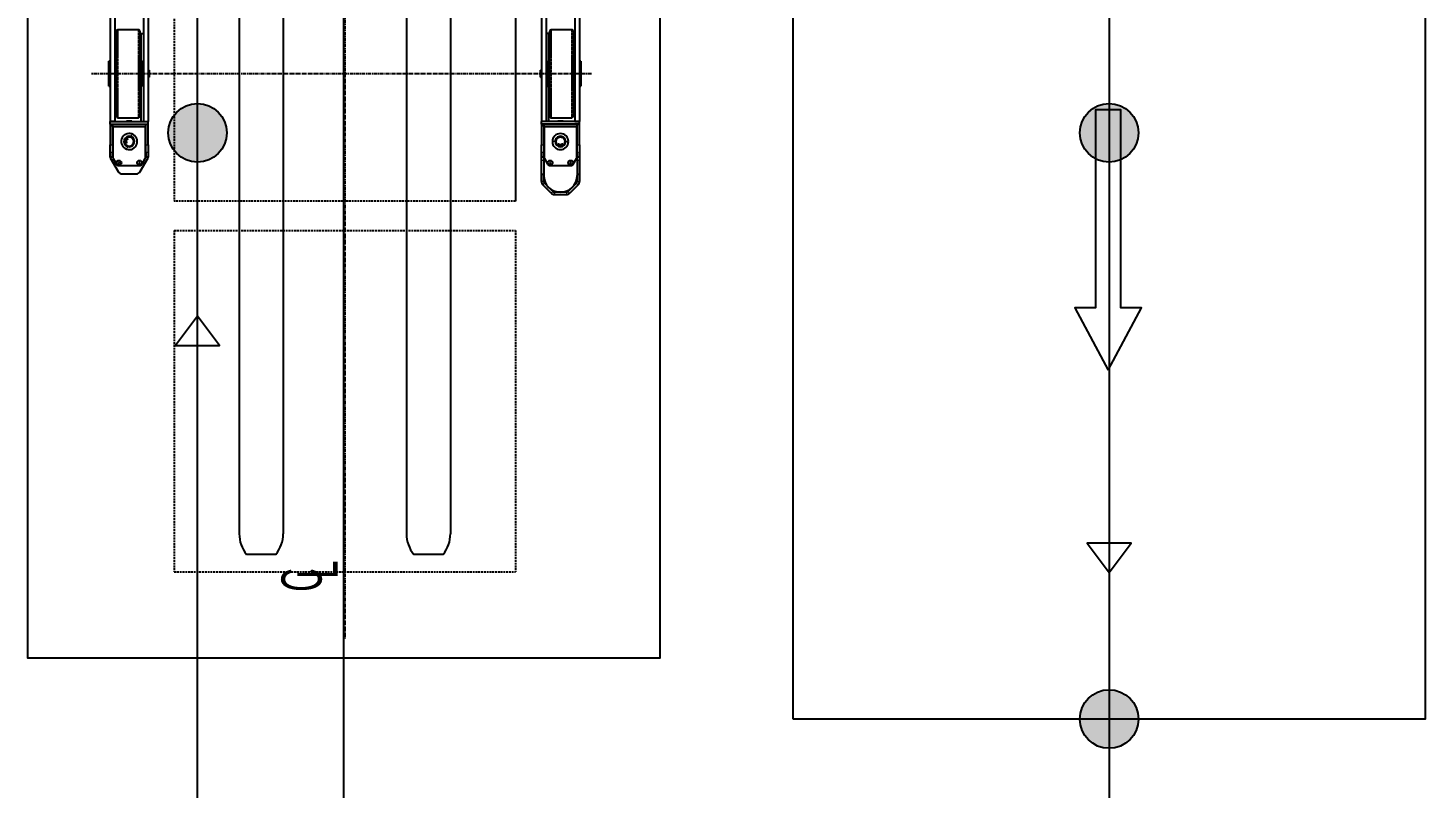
# Model space of a CAD drawing. Header units: millimetres. Extents: x -18594 to 273470, y -238787 to 48452.
# Drawn here: x 134896 to 139666, y -78631 to -76037 of the extents above; entities that cross this region are included whole.
import ezdxf

# ---------------------------------------------------------------- set-up
doc = ezdxf.new("R2010")
doc.units = ezdxf.units.MM
for name, pattern in [('Xref AGV layout$0$CENTERX2', [20.32, 12.7, -2.54, 2.54, -2.54]), ('Xref AGV layout$0$HIDDEN', [9.525, 6.35, -3.175]), ('Xref AGV layout$0$PHANTOM', [2.5, 1.25, -0.25, 0.25, -0.25, 0.25, -0.25])]:
    doc.linetypes.add(name, pattern=pattern)
for name, color, linetype, lineweight in [('AM_BOR', 4, 'Continuous', 25), ('Xref AGV layout$0$AM_BOR', 4, 'Continuous', 25), ('Xref AGV layout$0$Cont 3.5', 40, 'Continuous', 25)]:
    doc.layers.add(name, color=color, linetype=linetype, lineweight=lineweight)
doc.layers.add('Xref AGV layout$0$ANNOTATION', color=5, linetype='Continuous')
doc.layers.add('Xref AGV layout$0$Ndc8_F_Fast', color=5, linetype='Continuous', true_color=0x0000ff)
doc.layers.add('Xref AGV layout$0$Ndc8_Point', color=7, linetype='Continuous', true_color=0x000080)
doc.styles.add('Xref AGV layout$0$SLDTEXTSTYLE0', font='TXT', dxfattribs={"width": 0.605})

# ---------------------------------------------------------------- blocks, each defined once
blk = doc.blocks.new('Xref AGV layout$0$SW_SYMBOL_MOD_CL')
at = {"layer": 'Xref AGV layout$0$ANNOTATION', "color": 0, "char_height": 42666, "attachment_point": 5, "style": 'Xref AGV layout$0$SLDTEXTSTYLE0'}
for s, insert in [('C', (22000, 33000)), ('L', (33000, 16500))]:
    blk.add_mtext(s, dxfattribs=dict(at, insert=insert))
blk = doc.blocks.new('Xref AGV layout$0$A$C343F789C')
at = {"color": 5, "linetype": 'Xref AGV layout$0$CENTERX2'}
for p, q in [((1927.2, 303.8), (1927.2, 2012.4)), ((3879.2, 1145.9), (0, 1145.9))]:
    blk.add_line(p, q, dxfattribs=at)
at = {"color": 7, "linetype": 'Continuous', "lineweight": 25}
for p, q in [((1640.5, 1946.9), (1593.3, 1919.6)), ((1613.6, 1916.9), (1613.6, 1846.9)), ((1637.7, 1936.5), (1618.6, 1925.5)), ((1623.6, 1919.2), (1621.6, 1918)), ((1621.6, 1918), (1621.6, 1915.7)), ((1621.6, 1915.7), (1623.6, 1914.6)), ((1625.6, 1918), (1623.6, 1919.2)), ((1623.6, 1914.6), (1625.6, 1915.7)), ((1625.6, 1915.7), (1625.6, 1918)), ((1642.7, 1946.9), (1640.5, 1946.9)), ((1642.7, 1938.9), (1642.7, 1946.9)), ((1642.7, 1946.9), (1658.3, 1946.9)), ((1642.7, 1937.9), (1642.7, 1946.9)), ((1642.7, 1938.9), (1658.3, 1938.9)), ((1743.7, 1937.9), (1642.7, 1937.9)), ((1658.3, 1946.9), (1684.2, 1946.9)), ((1684.2, 1938.9), (1658.3, 1938.9)), ((1754.7, 1946.9), (1684.2, 1946.9)), ((1754.7, 1938.9), (1684.2, 1938.9)), ((1745.7, 1827.9), (1745.7, 1935.9)), ((1746.7, 1938.9), (1754.7, 1938.9)), ((1746.7, 1938.9), (1746.7, 1824.9)), ((1754.7, 1946.9), (1754.7, 1816.9)), ((1754.7, 1946.9), (1764.7, 1946.9)), ((1754.7, 1946.9), (1754.7, 1938.9)), ((1754.7, 1938.9), (1754.7, 1824.9)), ((1764.7, 1946.9), (1764.7, 1816.9)), ((1764.7, 1930.9), (1764.7, 1946.9)), ((2683.6, 1946.9), (1764.7, 1946.9)), ((2683.6, 1930.9), (1764.7, 1930.9)), ((1777.2, 1920.4), (1777.2, 1850.4)), ((1782.2, 1925.4), (2072.2, 1925.4)), ((1882.2, 1929.4), (1882.2, 1925.4)), ((1883.2, 1930.4), (1971.2, 1930.4)), ((1884.7, 1951.9), (1884.7, 1946.9)), ((1884.7, 1951.9), (1897.1, 1951.9)), ((1895.4, 1952.3), (1895.4, 1951.9)), ((1911.6, 1952.3), (1895.4, 1952.3)), ((1897.1, 1951.9), (1969.7, 1951.9)), ((1899.5, 1930.9), (1899.5, 1930.4)), ((1900, 1930.9), (1900, 1930.4)), ((1911.6, 1951.9), (1911.6, 1952.3)), ((1942.8, 1952.3), (1942.8, 1951.9)), ((1959, 1952.3), (1942.8, 1952.3)), ((1946.9, 1930.9), (1946.9, 1930.4)), ((1954.9, 1930.4), (1954.9, 1930.9)), ((1959, 1951.9), (1959, 1952.3)), ((1969.7, 1946.9), (1969.7, 1951.9)), ((1972.2, 1925.4), (1972.2, 1929.4)), ((2077.2, 1850.4), (2077.2, 1920.4)), ((1585.3, 1905.8), (1585.3, 1858)), ((1746.7, 1894.4), (1745.7, 1894.4)), ((1745.7, 1869.4), (1746.7, 1869.4)), ((1765.7, 1890.9), (1764.7, 1890.9)), ((1764.7, 1872.8), (1765.7, 1872.8)), ((1765.7, 1872.8), (1765.7, 1890.9)), ((1593.3, 1844.1), (1640.5, 1816.9)), ((1618.6, 1838.2), (1637.7, 1827.2)), ((1623.6, 1849.2), (1621.6, 1848)), ((1621.6, 1848), (1621.6, 1845.7)), ((1621.6, 1845.7), (1623.6, 1844.6)), ((1625.6, 1848), (1623.6, 1849.2)), ((1623.6, 1844.6), (1625.6, 1845.7)), ((1625.6, 1845.7), (1625.6, 1848)), ((1640.5, 1816.9), (1642.7, 1816.9)), ((1642.7, 1816.9), (1642.7, 1825.9)), ((1642.7, 1825.9), (1743.7, 1825.9)), ((1642.7, 1816.9), (1642.7, 1824.9)), ((1658.3, 1824.9), (1642.7, 1824.9)), ((1658.3, 1816.9), (1642.7, 1816.9)), ((1658.3, 1824.9), (1684.2, 1824.9)), ((1684.2, 1816.9), (1658.3, 1816.9)), ((1684.2, 1824.9), (1754.7, 1824.9)), ((1684.2, 1816.9), (1754.7, 1816.9)), ((1746.7, 1824.9), (1754.7, 1824.9)), ((1754.7, 1824.9), (1754.7, 1816.9)), ((1754.7, 1816.9), (1764.7, 1816.9)), ((1882.2, 1842.3), (1764.7, 1842.3)), ((1764.7, 1832.9), (1764.7, 1816.9)), ((2683.6, 1832.9), (1764.7, 1832.9)), ((2683.6, 1816.9), (1764.7, 1816.9)), ((2072.2, 1845.4), (1782.2, 1845.4)), ((1882.2, 1845.4), (1882.2, 1841.4)), ((1971.2, 1840.4), (1883.2, 1840.4)), ((1900, 1838.4), (1900, 1837.9)), ((1900, 1838.4), (1950, 1838.4)), ((1900, 1837.9), (1900, 1837.4)), ((1900, 1837.9), (1950, 1837.9)), ((1900, 1837.9), (1950, 1837.9)), ((1900, 1837.4), (1900, 1836.9)), ((1900, 1837.4), (1950, 1837.4)), ((1900, 1836.9), (1900, 1834.9)), ((1900, 1836.9), (1950, 1836.9)), ((1900, 1834.9), (1900, 1832.9)), ((1900, 1834.9), (1950, 1834.9)), ((1912.2, 1840.4), (1912.2, 1838.4)), ((1912.2, 1816.9), (1915.2, 1813.9)), ((1918.7, 1813.9), (1915.2, 1813.9)), ((1917.2, 1845.4), (1917.2, 1845.3)), ((1939.2, 1813.9), (1918.7, 1813.9)), ((1937.2, 1845.4), (1937.2, 1845.3)), ((1939.2, 1813.9), (1942.2, 1816.9)), ((1942.2, 1838.4), (1942.2, 1840.4)), ((1950, 1837.9), (1950, 1838.4)), ((1950, 1837.4), (1950, 1837.9)), ((1950, 1836.9), (1950, 1837.4)), ((1950, 1834.9), (1950, 1836.9)), ((1950, 1832.9), (1950, 1834.9)), ((1972.2, 1841.4), (1972.2, 1845.4)), ((2064.7, 1842.3), (1972.2, 1842.3)), ((2064.7, 1842.3), (2064.7, 1832.9)), ((287.2, 1381.4), (287.2, 1481.4)), ((2697.2, 1506.4), (357.2, 1506.4)), ((2697.2, 1356.4), (357.2, 1356.4)), ((287.2, 810.4), (287.2, 910.4)), ((2697.2, 935.4), (357.2, 935.4)), ((2697.2, 785.4), (357.2, 785.4)), ((1915.2, 477.9), (1912.2, 474.9)), ((1915.2, 477.9), (1939.2, 477.9)), ((1942.2, 474.9), (1939.2, 477.9)), ((1514.7, 430.2), (1514.7, 389.6)), ((1519.4, 441.5), (1548.1, 470.2)), ((1522.7, 389.6), (1522.7, 430.2)), ((1525, 435.8), (1553.7, 464.5)), ((1559.4, 474.9), (1584.7, 474.9)), ((1559.4, 466.9), (1579.7, 466.9)), ((1634.7, 466.9), (1579.7, 466.9)), ((1584.7, 474.9), (1584.7, 466.9)), ((1584.7, 474.9), (1632.7, 474.9)), ((1613.6, 444.9), (1613.6, 374.9)), ((1637.7, 464.5), (1618.6, 453.5)), ((1623.6, 447.2), (1621.6, 446)), ((1621.6, 446), (1621.6, 443.7)), ((1621.6, 443.7), (1623.6, 442.6)), ((1625.6, 446), (1623.6, 447.2)), ((1623.6, 442.6), (1625.6, 443.7)), ((1625.6, 443.7), (1625.6, 446)), ((1632.7, 474.9), (1642.7, 474.9)), ((1642.7, 466.9), (1634.7, 466.9)), ((1642.7, 466.9), (1642.7, 474.9)), ((1642.7, 474.9), (1658.3, 474.9)), ((1642.7, 466.9), (1658.3, 466.9)), ((1743.7, 465.9), (1642.7, 465.9)), ((1650.7, 465.9), (1650.7, 466.9)), ((1658.3, 474.9), (1684.2, 474.9)), ((1684.2, 466.9), (1658.3, 466.9)), ((1754.7, 474.9), (1684.2, 474.9)), ((1754.7, 466.9), (1684.2, 466.9)), ((1745.7, 355.9), (1745.7, 463.9)), ((1746.7, 466.9), (1746.7, 352.9)), ((1746.7, 466.9), (1754.7, 466.9)), ((1754.7, 344.9), (1754.7, 474.9)), ((1754.7, 474.9), (1764.7, 474.9)), ((1754.7, 474.9), (1754.7, 466.9)), ((1754.7, 466.9), (1754.7, 352.9)), ((1764.7, 458.9), (1764.7, 474.9)), ((2683.6, 474.9), (1764.7, 474.9)), ((1764.7, 344.9), (1764.7, 474.9)), ((2683.6, 458.9), (1764.7, 458.9)), ((1764.7, 449.5), (1882.2, 449.5)), ((1777.2, 441.4), (1777.2, 371.4)), ((1782.2, 446.4), (2072.2, 446.4)), ((1882.2, 450.4), (1882.2, 446.4)), ((1883.2, 451.4), (1971.2, 451.4)), ((1902.2, 456.9), (1902.2, 454.9)), ((1952.2, 456.9), (1902.2, 456.9)), ((1902.2, 454.9), (1902.2, 452.9)), ((1952.2, 454.9), (1902.2, 454.9)), ((1902.2, 452.9), (1902.2, 452.4)), ((1952.2, 452.9), (1902.2, 452.9)), ((1902.2, 452.4), (1902.2, 451.9)), ((1952.2, 452.4), (1902.2, 452.4)), ((1902.2, 451.9), (1902.2, 451.4)), ((1952.2, 451.9), (1902.2, 451.9)), ((1912.2, 458.9), (1912.2, 456.9)), ((1942.2, 456.9), (1942.2, 458.9)), ((1952.2, 454.9), (1952.2, 456.9)), ((1952.2, 452.9), (1952.2, 454.9)), ((1952.2, 452.4), (1952.2, 452.9)), ((1952.2, 451.9), (1952.2, 452.4)), ((1952.2, 451.4), (1952.2, 451.9)), ((1972.2, 446.4), (1972.2, 450.4)), ((1972.2, 449.5), (2064.7, 449.5)), ((2064.7, 449.5), (2064.7, 458.9)), ((2077.2, 371.4), (2077.2, 441.4)), ((1553.7, 355.2), (1525, 383.9)), ((1746.7, 422.4), (1745.7, 422.4)), ((1745.7, 397.4), (1746.7, 397.4)), ((1765.7, 418.9), (1764.7, 418.9)), ((1764.7, 400.8), (1765.7, 400.8)), ((1765.7, 400.8), (1765.7, 418.9)), ((1548.1, 349.6), (1519.4, 378.3)), ((1579.7, 352.9), (1559.4, 352.9)), ((1584.7, 344.9), (1559.4, 344.9)), ((1634.7, 352.9), (1579.7, 352.9)), ((1584.7, 352.9), (1584.7, 344.9)), ((1632.7, 344.9), (1584.7, 344.9)), ((1618.6, 366.2), (1637.7, 355.2)), ((1623.6, 377.2), (1621.6, 376)), ((1621.6, 376), (1621.6, 373.7)), ((1621.6, 373.7), (1623.6, 372.6)), ((1625.6, 376), (1623.6, 377.2)), ((1623.6, 372.6), (1625.6, 373.7)), ((1625.6, 373.7), (1625.6, 376)), ((1642.7, 344.9), (1632.7, 344.9)), ((1634.7, 352.9), (1642.7, 352.9)), ((1642.7, 353.9), (1743.7, 353.9)), ((1642.7, 344.9), (1642.7, 352.9)), ((1658.3, 352.9), (1642.7, 352.9)), ((1658.3, 344.9), (1642.7, 344.9)), ((1650.7, 352.9), (1650.7, 353.9)), ((1658.3, 352.9), (1684.2, 352.9)), ((1684.2, 344.9), (1658.3, 344.9)), ((1684.2, 352.9), (1754.7, 352.9)), ((1684.2, 344.9), (1754.7, 344.9)), ((1746.7, 352.9), (1754.7, 352.9)), ((1754.7, 352.9), (1754.7, 344.9)), ((1754.7, 344.9), (1764.7, 344.9)), ((1764.7, 360.9), (1764.7, 344.9)), ((2683.6, 360.9), (1764.7, 360.9)), ((2683.6, 344.9), (1764.7, 344.9)), ((2072.2, 366.4), (1782.2, 366.4)), ((1882.2, 366.4), (1882.2, 362.4)), ((1971.2, 361.4), (1883.2, 361.4)), ((1884.7, 344.9), (1884.7, 339.9)), ((1969.7, 339.9), (1884.7, 339.9)), ((1895.4, 339.9), (1895.4, 339.5)), ((1895.4, 339.5), (1911.6, 339.5)), ((1899.5, 361.4), (1899.5, 360.9)), ((1902.2, 361.4), (1902.2, 360.9)), ((1911.6, 339.5), (1911.6, 339.9)), ((1917.2, 366.4), (1917.2, 366.3)), ((1937.2, 366.4), (1937.2, 366.3)), ((1942.8, 339.9), (1942.8, 339.5)), ((1942.8, 339.5), (1959, 339.5)), ((1946.9, 361.4), (1946.9, 360.9)), ((1954.9, 360.9), (1954.9, 361.4)), ((1959, 339.5), (1959, 339.9)), ((1969.7, 339.9), (1969.7, 344.9)), ((1972.2, 362.4), (1972.2, 366.4))]:
    blk.add_line(p, q, dxfattribs=at)
at = {"color": 8, "linetype": 'Xref AGV layout$0$PHANTOM', "lineweight": 18}
for p, q in [((1658.3, 1938.9), (1658.3, 1946.9)), ((1684.2, 1946.9), (1684.2, 1938.9)), ((2077.2, 1920.4), (1777.2, 1920.4)), ((1972.2, 1929.4), (1882.2, 1929.4)), ((1678.6, 1887.6), (1669.6, 1890.7)), ((1680.5, 1887), (1678.6, 1887.6)), ((1710.8, 1876.8), (1712.7, 1876.1)), ((1712.7, 1876.1), (1721.7, 1873.1)), ((1658.3, 1816.9), (1658.3, 1824.9)), ((1684.2, 1824.9), (1684.2, 1816.9)), ((1777.2, 1850.4), (2077.2, 1850.4)), ((1882.2, 1841.4), (1972.2, 1841.4)), ((1522.7, 430.2), (1514.7, 430.2)), ((1525, 435.8), (1519.4, 441.5)), ((1553.7, 464.5), (1548.1, 470.2)), ((1559.4, 466.9), (1559.4, 474.9)), ((1632.7, 474.9), (1632.7, 466.9)), ((1634.7, 462.8), (1634.7, 466.9)), ((1658.3, 466.9), (1658.3, 474.9)), ((1684.2, 474.9), (1684.2, 466.9)), ((1695.7, 427.9), (1695.7, 437.4)), ((2077.2, 441.4), (1777.2, 441.4)), ((1972.2, 450.4), (1882.2, 450.4)), ((1522.7, 389.6), (1514.7, 389.6)), ((1525, 383.9), (1519.4, 378.3)), ((1695.6, 393.9), (1695.6, 391.9)), ((1695.6, 391.9), (1695.6, 382.4)), ((1695.7, 425.9), (1695.7, 427.9)), ((1553.7, 355.2), (1548.1, 349.6)), ((1559.4, 352.9), (1559.4, 344.9)), ((1632.7, 352.9), (1632.7, 344.9)), ((1634.7, 352.9), (1634.7, 357)), ((1658.3, 344.9), (1658.3, 352.9)), ((1684.2, 352.9), (1684.2, 344.9)), ((1777.2, 371.4), (2077.2, 371.4)), ((1882.2, 362.4), (1972.2, 362.4))]:
    blk.add_line(p, q, dxfattribs=at)
at = {"linetype": 'Xref AGV layout$0$HIDDEN'}
for p, q in [((1392.2, 1728.4), (227.2, 1728.4)), ((227.2, 1728.4), (227.2, 563.4)), ((1392.2, 1728.4), (1392.2, 563.4)), ((2657.2, 1728.4), (1492.2, 1728.4)), ((1492.2, 563.4), (1492.2, 1728.4)), ((1392.2, 563.4), (227.2, 563.4))]:
    blk.add_line(p, q, dxfattribs=at)
blk.add_line((2657.2, 563.4), (1492.2, 563.4))
at = {"color": 8, "linetype": 'Xref AGV layout$0$PHANTOM', "lineweight": 18, "flags": 128}
for points in [[(1680.7, 1886.9), (1681.6, 1889.1), (1682.6, 1890.8)], [(1710.2, 1888.2), (1710.9, 1886.2), (1710.9, 1885.9)], [(1710.8, 1876.8), (1710.8, 1876.8), (1710.8, 1876.8), (1710.8, 1876.8), (1710.8, 1876.8), (1710.7, 1876.8), (1710.7, 1876.8), (1710.7, 1876.8), (1710.6, 1876.8)], [(1685.1, 421.6), (1686.8, 422.9), (1687, 423.1)], [(1695.6, 394.1), (1693.3, 394.3), (1691.4, 394.7)]]:
    blk.add_lwpolyline(points, dxfattribs=at)
at = {"color": 7, "linetype": 'Continuous', "lineweight": 25, "flags": 128}
for points in [[(1682, 1889.8), (1681.6, 1889.1), (1680.7, 1886.9)], [(1684.6, 1893.1), (1684.4, 1892.9), (1683.1, 1891.4)], [(1687.8, 1895.6), (1686.1, 1894.5), (1686, 1894.3)], [(1690.8, 1891.7), (1691.2, 1892.1), (1691.7, 1892.4), (1692.1, 1892.8), (1692.5, 1893.1), (1693, 1893.4), (1693.4, 1893.8), (1693.8, 1894.1), (1694.3, 1894.5)], [(1694.6, 1891.2), (1694.1, 1891.2), (1693.7, 1891.3), (1693.2, 1891.4), (1692.7, 1891.5), (1692.2, 1891.5), (1691.7, 1891.6), (1691.3, 1891.7), (1690.8, 1891.7)], [(1694.3, 1894.5), (1694.3, 1894.4), (1694.3, 1894.3), (1694.3, 1894.2), (1694.3, 1894.1), (1694.3, 1894), (1694.3, 1893.9), (1694.3, 1893.8), (1694.3, 1893.7)], [(1694.5, 1892), (1694.5, 1891.9), (1694.6, 1891.8), (1694.6, 1891.7), (1694.6, 1891.6), (1694.6, 1891.5), (1694.6, 1891.4), (1694.6, 1891.3), (1694.6, 1891.2)], [(1702.1, 1888.7), (1702.2, 1888.7), (1702.3, 1888.8), (1702.3, 1888.9), (1702.4, 1888.9), (1702.5, 1889), (1702.5, 1889.1), (1702.6, 1889.2), (1702.7, 1889.2)], [(1705.5, 1886.8), (1705.1, 1887), (1704.7, 1887.2), (1704.3, 1887.5), (1703.8, 1887.7), (1703.4, 1887.9), (1703, 1888.2), (1702.5, 1888.4), (1702.1, 1888.7)], [(1703.8, 1890.5), (1703.9, 1890.5), (1704, 1890.6), (1704, 1890.7), (1704.1, 1890.8), (1704.2, 1890.8), (1704.3, 1890.9), (1704.3, 1891), (1704.4, 1891)], [(1704.4, 1891), (1704.5, 1890.5), (1704.7, 1890), (1704.8, 1889.5), (1705, 1888.9), (1705.1, 1888.4), (1705.2, 1887.9), (1705.4, 1887.3), (1705.5, 1886.8)], [(1710.9, 1885.9), (1710.9, 1886.1), (1710.2, 1888)], [(1710.6, 1876.9), (1711.2, 1879.1), (1711.3, 1880)], [(1711.4, 1881.9), (1711.3, 1883.8), (1711.3, 1884.1)], [(1684.2, 415.2), (1684.7, 415.5), (1685.1, 415.8), (1685.6, 416.1), (1686, 416.4), (1686.5, 416.8), (1687, 417.1), (1687.4, 417.4), (1687.9, 417.7)], [(1684.9, 414.9), (1684.8, 414.9), (1684.8, 415), (1684.7, 415), (1684.6, 415.1), (1684.5, 415.1), (1684.4, 415.2), (1684.3, 415.2), (1684.2, 415.2)], [(1684.2, 404.6), (1684.3, 404.6), (1684.4, 404.6), (1684.5, 404.7), (1684.6, 404.7), (1684.7, 404.8), (1684.7, 404.8), (1684.8, 404.8), (1684.9, 404.9)], [(1687.9, 402.1), (1687.4, 402.4), (1686.9, 402.7), (1686.5, 403), (1686, 403.3), (1685.6, 403.6), (1685.1, 404), (1684.6, 404.3), (1684.2, 404.6)], [(1687, 423.1), (1686.8, 422.9), (1685.2, 421.7)], [(1685.2, 398.1), (1686.8, 396.9), (1687, 396.7)], [(1687.2, 413.8), (1687.1, 413.9), (1687, 413.9), (1686.9, 414), (1686.8, 414), (1686.7, 414.1), (1686.7, 414.1), (1686.6, 414.1), (1686.5, 414.2)], [(1686.5, 405.6), (1686.6, 405.6), (1686.6, 405.7), (1686.7, 405.7), (1686.8, 405.8), (1686.9, 405.8), (1687, 405.9), (1687.1, 405.9), (1687.2, 405.9)], [(1687.9, 417.7), (1687.8, 417.2), (1687.7, 416.7), (1687.6, 416.2), (1687.6, 415.8), (1687.5, 415.3), (1687.4, 414.8), (1687.3, 414.3), (1687.2, 413.8)], [(1687.2, 405.9), (1687.3, 405.5), (1687.4, 405), (1687.5, 404.5), (1687.5, 404), (1687.6, 403.5), (1687.7, 403.1), (1687.8, 402.6), (1687.9, 402.1)], [(1688.5, 395.8), (1688.8, 395.7), (1690.7, 394.9)], [(1690.7, 424.8), (1688.8, 424.1), (1688.6, 424)], [(1695.7, 425.7), (1693.3, 425.5), (1692.5, 425.3)], [(1692.5, 394.4), (1693.3, 394.3), (1695.6, 394.1)]]:
    blk.add_lwpolyline(points, dxfattribs=at)
at = {"color": 7, "linetype": 'Continuous', "lineweight": 25}
for centre in [(1623.6, 1916.9), (1623.6, 1846.9), (1623.6, 444.9), (1623.6, 374.9)]:
    blk.add_circle(centre, 8.1, dxfattribs=at)
for centre, radius, start, end in [((1601.3, 1905.8), 16, 120, 180), ((1623.6, 1916.9), 10, 120, 180), ((1642.7, 1927.9), 10, 90, 120), ((1695.7, 1881.9), 27.5, 71.4017, 161.4017), ((1695.7, 1881.9), 27.5, 341.4017, 71.4017), ((1743.7, 1935.9), 2, 0, 90), ((1782.2, 1920.4), 5, 90, 180), ((1883.2, 1929.4), 1, 90, 180), ((1971.2, 1929.4), 1, 0, 90), ((2072.2, 1920.4), 5, 0, 90), ((1695.7, 1881.9), 27.5, 161.4017, 251.4017), ((1695.7, 1881.9), 18, 161.4017, 251.4017), ((1695.7, 1881.9), 18, 71.4017, 161.4017), ((1695.7, 1881.9), 16, 161.4017, 251.4017), ((1695.7, 1881.9), 15.8, 161.4017, 232.9065), ((1695.7, 1881.9), 15.8, 161.4017, 233.0164), ((1695.7, 1881.9), 16, 71.4017, 161.4017), ((1695.7, 1881.9), 15.8, 149.8969, 161.4017), ((1695.7, 1881.9), 15.8, 134.8969, 142.9065), ((1695.7, 1881.9), 15.8, 119.8969, 127.9065), ((1695.7, 1881.9), 27.5, 251.4017, 341.4017), ((1695.7, 1881.9), 15.8, 239.8585, 263.028), ((1695.7, 1881.9), 15.8, 239.8969, 247.9065), ((1695.7, 1881.9), 15.8, 29.7868, 112.9486), ((1695.7, 1881.9), 15.7, 29.8969, 112.9065), ((1695.7, 1881.9), 18, 251.4017, 341.4017), ((1695.7, 1881.9), 16, 251.4017, 341.4017), ((1695.7, 1881.9), 15.7, 254.8969, 262.9065), ((1695.7, 1881.9), 11.5, 47.8524, 94.951), ((1695.7, 1881.9), 10.5, 48.0954, 94.708), ((1695.7, 1881.9), 15.8, 269.8969, 341.4017), ((1695.7, 1881.9), 15.8, 269.8632, 341.4017), ((1695.7, 1881.9), 16, 341.4017, 71.4017), ((1695.7, 1881.9), 18, 341.4017, 71.4017), ((1695.7, 1881.9), 15.8, 14.8969, 22.9065), ((1695.7, 1881.9), 15.8, 341.4017, 352.9065), ((1695.7, 1881.9), 15.8, 359.8969, 7.9065), ((1601.3, 1858), 16, 180, 240), ((1623.6, 1846.9), 10, 180, 240), ((1642.7, 1835.9), 10, 240, 270), ((1743.7, 1827.9), 2, 270, 0), ((1782.2, 1850.4), 5, 180, 270), ((1883.2, 1841.4), 1, 180, 270), ((1927.2, 1801.4), 45, 102.1015, 102.8396), ((1927.2, 1801.4), 45, 77.1604, 77.8985), ((1971.2, 1841.4), 1, 270, 0), ((2072.2, 1850.4), 5, 270, 0), ((357.2, 1395.9), 110.5, 90, 129.3076), ((357.2, 1466.9), 110.5, 230.6924, 270), ((357.2, 824.9), 110.5, 90, 129.3076), ((357.2, 895.9), 110.5, 230.6924, 270), ((1530.7, 430.2), 16, 135, 180), ((1579.7, 409.9), 57, 90, 270), ((1530.7, 430.2), 8, 135, 180), ((1559.4, 458.9), 16, 90, 135), ((1559.4, 458.9), 8, 90, 135), ((1623.6, 444.9), 10, 120, 180), ((1642.7, 455.9), 10, 90, 120), ((1695.7, 409.9), 27.5, 89.9275, 179.9275), ((1695.7, 409.9), 27.5, 359.9275, 89.9275), ((1743.7, 463.9), 2, 0, 90), ((1782.2, 441.4), 5, 90, 180), ((1883.2, 450.4), 1, 90, 180), ((1971.2, 450.4), 1, 0, 90), ((2072.2, 441.4), 5, 0, 90), ((1530.7, 389.6), 16, 180, 225), ((1530.7, 389.6), 8, 180, 225), ((1695.7, 409.9), 27.5, 179.9275, 269.9275), ((1695.7, 409.9), 18, 89.9275, 179.9275), ((1695.7, 409.9), 18, 179.9275, 269.9275), ((1695.7, 409.9), 16, 89.9275, 179.9275), ((1695.7, 409.9), 16, 179.9275, 269.9275), ((1695.7, 409.9), 15.8, 138.3127, 221.5608), ((1695.7, 409.9), 15.8, 138.4227, 221.4323), ((1695.7, 409.9), 11.5, 156.3782, 203.4768), ((1695.7, 409.9), 15.8, 123.4227, 131.4323), ((1695.7, 409.9), 10.4, 156.6212, 203.2338), ((1695.7, 409.9), 15.7, 228.4227, 236.4323), ((1695.7, 409.9), 15.7, 243.4227, 251.4323), ((1695.7, 409.9), 15.7, 108.4227, 116.4323), ((1695.7, 409.9), 15.8, 89.9275, 101.4323), ((1695.7, 409.9), 15.8, 258.4227, 269.9275), ((1695.7, 409.9), 18, 269.9275, 359.9275), ((1695.7, 409.9), 16, 269.9275, 359.9275), ((1695.7, 409.9), 27.5, 269.9275, 359.9275), ((1695.7, 409.9), 15.8, 269.9275, 341.4323), ((1695.7, 409.9), 15.8, 269.9275, 341.5422), ((1695.7, 409.9), 18, 359.9275, 89.9275), ((1695.7, 409.9), 16, 359.9275, 89.9275), ((1695.7, 409.9), 15.8, 18.2828, 89.9275), ((1695.7, 409.9), 15.8, 18.4227, 89.9275), ((1695.7, 409.9), 15.8, 348.3843, 11.7938), ((1695.7, 409.9), 15.7, 3.4227, 11.4323), ((1695.7, 409.9), 15.8, 348.4227, 356.4323), ((1559.4, 360.9), 16, 225, 270), ((1559.4, 360.9), 8, 225, 270), ((1623.6, 374.9), 10, 180, 240), ((1642.7, 363.9), 10, 240, 270), ((1743.7, 355.9), 2, 270, 0), ((1782.2, 371.4), 5, 180, 270), ((1883.2, 362.4), 1, 180, 270), ((1927.2, 322.4), 45, 102.1015, 102.8396), ((1927.2, 322.4), 45, 77.1604, 77.8985), ((1971.2, 362.4), 1, 270, 0), ((2072.2, 371.4), 5, 270, 0)]:
    blk.add_arc(centre, radius, start, end, dxfattribs=at)
at = {"color": 8, "linetype": 'Xref AGV layout$0$PHANTOM', "lineweight": 18}
for centre, radius, start, end in [((1695.7, 1881.9), 15.8, 161.4017, 237.6314), ((1695.7, 1881.9), 15.7, 149.7968, 233.0066), ((1650.8, 1798.5), 93.4, 71.3417, 71.4644), ((1695.7, 1881.9), 15.8, 29.7822, 143.0018), ((1695.7, 1881.9), 15.7, 134.7968, 143.0066), ((1695.7, 1881.9), 15.7, 119.7968, 128.0066), ((1695.7, 1881.9), 15.8, 239.8754, 341.4017), ((1695.7, 1881.9), 15.7, 239.7968, 248.0066), ((1695.7, 1881.9), 15.7, 29.7968, 113.0066), ((1695.7, 1881.9), 15.7, 254.7968, 263.0066), ((1695.7, 1881.9), 15.7, 269.7968, 353.0066), ((1695.7, 1881.9), 15.7, 14.7968, 23.0066), ((1695.7, 1881.9), 15.8, 341.4017, 9.0987), ((1695.7, 1881.9), 15.7, 359.7968, 8.0066), ((1695.7, 409.9), 15.8, 138.308, 251.5276), ((1695.7, 409.9), 15.7, 138.3226, 221.5324), ((1695.7, 409.9), 15.7, 123.3226, 131.5324), ((1695.7, 409.9), 15.7, 228.3226, 236.5324), ((1695.7, 409.9), 15.8, 89.9275, 117.6245), ((1695.7, 409.9), 15.7, 243.3226, 251.5324), ((1695.7, 409.9), 15.7, 108.3226, 116.5324), ((1695.7, 409.9), 15.7, 18.3226, 101.5324), ((1695.7, 409.9), 15.7, 258.3226, 341.5324), ((1695.7, 409.9), 15.8, 269.9275, 346.1572), ((1749.8, 393.9), 54.2, 179.8259, 180.0375), ((1715.1, 425.8), 19.4, 179.6364, 180.227), ((1695.7, 409.9), 15.8, 348.4013, 89.9275), ((1695.7, 409.9), 15.7, 3.3226, 11.5324), ((1695.7, 409.9), 15.7, 348.3226, 356.5324)]:
    blk.add_arc(centre, radius, start, end, dxfattribs=at)
at = {"color": 7, "linetype": 'Continuous', "lineweight": 25}
for points, knots in [([(1682, 1889.8), (1682, 1889.8), (1682.1, 1889.8), (1682.1, 1890), (1682.3, 1890.2), (1682.4, 1890.4), (1682.6, 1890.7), (1682.8, 1891), (1682.9, 1891.2), (1683.1, 1891.3), (1683.1, 1891.4), (1683.1, 1891.4), (1683.1, 1891.4)], [0, 0, 0, 0, 0.108379, 0.21677, 0.32481, 0.432024, 0.538409, 0.644324, 0.750506, 0.8574, 0.965164, 1, 1, 1, 1]), ([(1682.1, 1889.8), (1682.1, 1889.8), (1682.1, 1889.8), (1682.1, 1889.8), (1682, 1889.8), (1682, 1889.8), (1682, 1889.8)], [0, 0, 0, 0, 0.253859, 0.504072, 0.7524, 1, 1, 1, 1]), ([(1683.2, 1891.3), (1683.2, 1891.2), (1683.3, 1891), (1683.3, 1890.6), (1683.3, 1890.3), (1683.1, 1890), (1682.9, 1889.9), (1682.6, 1889.8), (1682.4, 1889.7), (1682.2, 1889.7), (1682.1, 1889.8)], [0, 0, 0, 0, 0.196084, 0.32417, 0.45305, 0.563737, 0.666943, 0.777316, 0.905894, 1, 1, 1, 1]), ([(1683.1, 1891.4), (1683.1, 1891.4), (1683.1, 1891.4), (1683.1, 1891.4), (1683.1, 1891.3), (1683.2, 1891.3), (1683.2, 1891.3)], [0, 0, 0, 0, 0.2476092, 0.496185, 0.7462284, 1, 1, 1, 1]), ([(1684.6, 1893), (1684.6, 1893), (1684.6, 1893.1), (1684.7, 1893.2), (1684.9, 1893.4), (1685.1, 1893.6), (1685.3, 1893.8), (1685.6, 1894), (1685.8, 1894.1), (1685.9, 1894.3), (1686, 1894.3), (1686, 1894.3), (1686, 1894.3)], [0, 0, 0, 0, 0.108378, 0.216779, 0.324825, 0.432026, 0.538409, 0.644343, 0.750504, 0.857394, 0.965165, 1, 1, 1, 1]), ([(1686, 1894.2), (1686.1, 1894.1), (1686.1, 1893.8), (1686, 1893.5), (1685.9, 1893.2), (1685.6, 1893), (1685.4, 1892.9), (1685.1, 1892.9), (1684.8, 1892.9), (1684.7, 1893), (1684.6, 1893)], [0, 0, 0, 0, 0.196078, 0.324143, 0.453022, 0.563759, 0.666899, 0.777329, 0.905885, 1, 1, 1, 1]), ([(1684.6, 1893), (1684.6, 1893), (1684.6, 1893), (1684.6, 1893), (1684.6, 1893), (1684.6, 1893), (1684.6, 1893)], [0, 0, 0, 0, 0.253648, 0.5038057, 0.7523825, 1, 1, 1, 1]), ([(1686, 1894.3), (1686, 1894.3), (1686, 1894.3), (1686, 1894.3), (1686, 1894.3), (1686, 1894.2), (1686, 1894.2)], [0, 0, 0, 0, 0.247585, 0.49618, 0.746352, 1, 1, 1, 1]), ([(1686.2, 1869.4), (1686.4, 1869.4), (1686.6, 1869.6), (1687, 1869.6), (1687.3, 1869.5), (1687.5, 1869.3), (1687.7, 1869.1), (1687.8, 1868.8), (1687.8, 1868.6), (1687.8, 1868.4), (1687.8, 1868.4)], [0, 0, 0, 0, 0.1960754, 0.3241805, 0.4530312, 0.5637628, 0.666933, 0.7773154, 0.9058948, 1, 1, 1, 1]), ([(1686.2, 1869.3), (1686.2, 1869.3), (1686.2, 1869.3), (1686.2, 1869.3), (1686.2, 1869.4), (1686.2, 1869.4), (1686.2, 1869.4)], [0, 0, 0, 0, 0.2475861, 0.496044, 0.7462917, 1, 1, 1, 1]), ([(1686.2, 1869.3), (1686.2, 1869.3), (1686.2, 1869.3), (1686.3, 1869.2), (1686.5, 1869.1), (1686.8, 1868.9), (1687.1, 1868.7), (1687.3, 1868.5), (1687.5, 1868.4), (1687.7, 1868.3), (1687.8, 1868.3), (1687.8, 1868.3), (1687.8, 1868.3)], [0, 0, 0, 0, 0.108379, 0.216766, 0.324807, 0.432031, 0.538399, 0.644331, 0.750494, 0.857401, 0.965164, 1, 1, 1, 1]), ([(1687.8, 1895.5), (1687.8, 1895.5), (1687.8, 1895.6), (1688, 1895.6), (1688.2, 1895.8), (1688.5, 1895.9), (1688.8, 1896), (1689.1, 1896.2), (1689.3, 1896.3), (1689.5, 1896.4), (1689.5, 1896.4), (1689.5, 1896.4), (1689.5, 1896.4)], [0, 0, 0, 0, 0.108374, 0.216762, 0.324827, 0.432025, 0.538405, 0.64433, 0.750511, 0.857401, 0.965164, 1, 1, 1, 1]), ([(1687.9, 1895.5), (1687.9, 1895.5), (1687.9, 1895.5), (1687.8, 1895.5), (1687.8, 1895.5), (1687.8, 1895.5), (1687.8, 1895.5)], [0, 0, 0, 0, 0.253529, 0.503886, 0.752348, 1, 1, 1, 1]), ([(1687.8, 1868.4), (1687.8, 1868.3), (1687.8, 1868.3), (1687.8, 1868.3), (1687.8, 1868.3), (1687.8, 1868.3), (1687.8, 1868.3)], [0, 0, 0, 0, 0.253764, 0.504006, 0.752398, 1, 1, 1, 1]), ([(1689.6, 1896.3), (1689.5, 1896.1), (1689.5, 1895.9), (1689.4, 1895.6), (1689.1, 1895.4), (1688.9, 1895.2), (1688.6, 1895.2), (1688.3, 1895.2), (1688.1, 1895.3), (1687.9, 1895.4), (1687.9, 1895.5)], [0, 0, 0, 0, 0.1960796, 0.3241612, 0.4530288, 0.5637398, 0.6669128, 0.7772993, 0.9058728, 1, 1, 1, 1]), ([(1689.6, 1896.3), (1689.5, 1896.3), (1689.5, 1896.3), (1689.5, 1896.4), (1689.5, 1896.4), (1689.5, 1896.4)], [0, 0, 0, 0, 0.368813, 0.621431, 1, 1, 1, 1]), ([(1689.7, 1867.3), (1689.7, 1867.3), (1689.7, 1867.3), (1689.8, 1867.3), (1689.8, 1867.3), (1689.8, 1867.4), (1689.8, 1867.4)], [0, 0, 0, 0, 0.247591, 0.496061, 0.74637, 1, 1, 1, 1]), ([(1689.7, 1867.3), (1689.8, 1867.3), (1689.8, 1867.3), (1689.9, 1867.2), (1690.2, 1867.1), (1690.4, 1867), (1690.8, 1866.9), (1691.1, 1866.8), (1691.3, 1866.7), (1691.5, 1866.7), (1691.6, 1866.7), (1691.6, 1866.7), (1691.6, 1866.7)], [0, 0, 0, 0, 0.108379, 0.216772, 0.324818, 0.432016, 0.538401, 0.64435, 0.750511, 0.857401, 0.965164, 1, 1, 1, 1]), ([(1689.8, 1867.4), (1689.9, 1867.5), (1690.1, 1867.6), (1690.4, 1867.7), (1690.8, 1867.7), (1691, 1867.6), (1691.3, 1867.4), (1691.4, 1867.2), (1691.5, 1867), (1691.6, 1866.8), (1691.6, 1866.8)], [0, 0, 0, 0, 0.196064, 0.324141, 0.453053, 0.563748, 0.666916, 0.777309, 0.905876, 1, 1, 1, 1]), ([(1691.6, 1866.8), (1691.6, 1866.8), (1691.6, 1866.7), (1691.6, 1866.7), (1691.6, 1866.7), (1691.6, 1866.7), (1691.6, 1866.7)], [0, 0, 0, 0, 0.25371, 0.503901, 0.75241, 1, 1, 1, 1]), ([(1693.7, 1866.3), (1693.7, 1866.3), (1693.7, 1866.3), (1693.7, 1866.3), (1693.7, 1866.3), (1693.8, 1866.3), (1693.8, 1866.3)], [0, 0, 0, 0, 0.247623, 0.496197, 0.746296, 1, 1, 1, 1]), ([(1693.7, 1866.3), (1693.7, 1866.3), (1693.8, 1866.2), (1693.9, 1866.2), (1694.2, 1866.2), (1694.5, 1866.2), (1694.8, 1866.2), (1695.1, 1866.1), (1695.4, 1866.1), (1695.6, 1866.1), (1695.6, 1866.1), (1695.6, 1866.1), (1695.6, 1866.1)], [0, 0, 0, 0, 0.108384, 0.216764, 0.324797, 0.432039, 0.538385, 0.644345, 0.750513, 0.857395, 0.965165, 1, 1, 1, 1]), ([(1693.8, 1866.3), (1693.8, 1866.5), (1694, 1866.7), (1694.3, 1866.9), (1694.6, 1866.9), (1694.9, 1866.9), (1695.1, 1866.8), (1695.4, 1866.6), (1695.5, 1866.4), (1695.6, 1866.3), (1695.6, 1866.2)], [0, 0, 0, 0, 0.196097, 0.324163, 0.453043, 0.563763, 0.666919, 0.777332, 0.905873, 1, 1, 1, 1]), ([(1694.3, 1893.7), (1694.4, 1893.6), (1694.4, 1893.5), (1694.4, 1893.5), (1694.5, 1893.4), (1694.6, 1893.4), (1694.7, 1893.4), (1694.7, 1893.4)], [0, 0, 0, 0, 0.253013, 0.506646, 0.742009, 0.950012, 1, 1, 1, 1]), ([(1694.5, 1892), (1694.5, 1892), (1694.5, 1892.1), (1694.6, 1892.2), (1694.7, 1892.3), (1694.7, 1892.3), (1694.8, 1892.3), (1694.8, 1892.3)], [0, 0, 0, 0, 0.235005, 0.4702, 0.695658, 0.902625, 1, 1, 1, 1]), ([(1695.6, 1866.2), (1695.6, 1866.2), (1695.6, 1866.2), (1695.6, 1866.2), (1695.6, 1866.1), (1695.6, 1866.1), (1695.6, 1866.1)], [0, 0, 0, 0, 0.253803, 0.50395, 0.752375, 1, 1, 1, 1]), ([(1702.6, 1889.7), (1702.7, 1889.6), (1702.7, 1889.6), (1702.7, 1889.5), (1702.8, 1889.4), (1702.7, 1889.3), (1702.7, 1889.3), (1702.7, 1889.2)], [0, 0, 0, 0, 0.189909, 0.379558, 0.575536, 0.786412, 1, 1, 1, 1]), ([(1703.4, 1890.4), (1703.4, 1890.4), (1703.5, 1890.4), (1703.6, 1890.4), (1703.7, 1890.4), (1703.8, 1890.4), (1703.8, 1890.4), (1703.8, 1890.5)], [0, 0, 0, 0, 0.18914, 0.378055, 0.575182, 0.792723, 1, 1, 1, 1]), ([(1710.1, 1888), (1709.9, 1888), (1709.7, 1888), (1709.4, 1888.2), (1709.2, 1888.4), (1709, 1888.7), (1709, 1889), (1709, 1889.2), (1709.1, 1889.5), (1709.2, 1889.6), (1709.3, 1889.7)], [0, 0, 0, 0, 0.196078, 0.324148, 0.453031, 0.563751, 0.666919, 0.777324, 0.905878, 1, 1, 1, 1]), ([(1709.3, 1889.7), (1709.3, 1889.7), (1709.3, 1889.7), (1709.3, 1889.7), (1709.3, 1889.7), (1709.3, 1889.7)], [0, 0, 0, 0, 0.378592, 0.631203, 1, 1, 1, 1]), ([(1709.3, 1889.7), (1709.3, 1889.7), (1709.3, 1889.7), (1709.4, 1889.6), (1709.5, 1889.3), (1709.7, 1889.1), (1709.8, 1888.8), (1710, 1888.5), (1710.1, 1888.3), (1710.1, 1888.1), (1710.2, 1888), (1710.2, 1888), (1710.2, 1888)], [0, 0, 0, 0, 0.1083821, 0.216775, 0.3248201, 0.4320348, 0.5383971, 0.6443319, 0.7504986, 0.8573988, 0.9651641, 1, 1, 1, 1]), ([(1710.2, 1888), (1710.2, 1888), (1710.2, 1888), (1710.2, 1888), (1710.1, 1888), (1710.1, 1888), (1710.1, 1888)], [0, 0, 0, 0, 0.247668, 0.496218, 0.746271, 1, 1, 1, 1]), ([(1711.2, 1884.1), (1711, 1884.1), (1710.8, 1884.2), (1710.5, 1884.4), (1710.4, 1884.7), (1710.3, 1885), (1710.4, 1885.3), (1710.5, 1885.5), (1710.6, 1885.7), (1710.7, 1885.8), (1710.8, 1885.9)], [0, 0, 0, 0, 0.196091, 0.324157, 0.453059, 0.563762, 0.666937, 0.777332, 0.905901, 1, 1, 1, 1]), ([(1711.2, 1880), (1711.1, 1880.1), (1710.9, 1880.2), (1710.7, 1880.5), (1710.6, 1880.8), (1710.6, 1881.1), (1710.7, 1881.4), (1710.9, 1881.6), (1711.1, 1881.7), (1711.3, 1881.8), (1711.3, 1881.8)], [0, 0, 0, 0, 0.196068, 0.324143, 0.453026, 0.563747, 0.666916, 0.777322, 0.905874, 1, 1, 1, 1]), ([(1710.8, 1885.9), (1710.8, 1885.9), (1710.8, 1885.9), (1710.9, 1885.9), (1710.9, 1885.9), (1710.9, 1885.9), (1710.9, 1885.9)], [0, 0, 0, 0, 0.253664, 0.503859, 0.752397, 1, 1, 1, 1]), ([(1710.9, 1885.9), (1710.9, 1885.9), (1710.9, 1885.9), (1710.9, 1885.7), (1711, 1885.5), (1711.1, 1885.2), (1711.1, 1884.9), (1711.2, 1884.6), (1711.2, 1884.3), (1711.3, 1884.1), (1711.3, 1884.1), (1711.3, 1884), (1711.3, 1884)], [0, 0, 0, 0, 0.10838, 0.216772, 0.324817, 0.432031, 0.53839, 0.644336, 0.750498, 0.8574, 0.965164, 1, 1, 1, 1]), ([(1711.3, 1884), (1711.3, 1884), (1711.3, 1884), (1711.2, 1884.1), (1711.2, 1884.1), (1711.2, 1884.1), (1711.2, 1884.1)], [0, 0, 0, 0, 0.247589, 0.496295, 0.746581, 1, 1, 1, 1]), ([(1711.3, 1879.9), (1711.3, 1879.9), (1711.3, 1879.9), (1711.3, 1879.9), (1711.2, 1880), (1711.2, 1880), (1711.2, 1880)], [0, 0, 0, 0, 0.247662, 0.49607, 0.746341, 1, 1, 1, 1]), ([(1711.3, 1881.8), (1711.3, 1881.8), (1711.4, 1881.8), (1711.4, 1881.8), (1711.4, 1881.9), (1711.4, 1881.9), (1711.4, 1881.9)], [0, 0, 0, 0, 0.253515, 0.503837, 0.752332, 1, 1, 1, 1]), ([(1711.4, 1881.9), (1711.4, 1881.8), (1711.4, 1881.8), (1711.4, 1881.7), (1711.4, 1881.4), (1711.4, 1881.1), (1711.4, 1880.8), (1711.4, 1880.5), (1711.3, 1880.2), (1711.3, 1880), (1711.3, 1879.9), (1711.3, 1879.9), (1711.3, 1879.9)], [0, 0, 0, 0, 0.108381, 0.216766, 0.324808, 0.432028, 0.538395, 0.644337, 0.750507, 0.857402, 0.965165, 1, 1, 1, 1]), ([(1683.9, 420.3), (1683.9, 420.3), (1683.9, 420.4), (1684, 420.5), (1684.2, 420.7), (1684.4, 420.9), (1684.6, 421.1), (1684.9, 421.3), (1685, 421.5), (1685.2, 421.6), (1685.2, 421.7), (1685.2, 421.7), (1685.2, 421.7)], [0, 0, 0, 0, 0.108378, 0.216776, 0.324809, 0.43202, 0.538392, 0.644326, 0.750494, 0.857393, 0.965165, 1, 1, 1, 1]), ([(1683.9, 420.3), (1683.9, 420.3), (1683.9, 420.3), (1683.9, 420.3), (1684, 420.3), (1684, 420.3)], [0, 0, 0, 0, 0.378692, 0.631382, 1, 1, 1, 1]), ([(1684, 399.5), (1683.9, 399.5), (1683.9, 399.5), (1683.9, 399.5), (1683.9, 399.5), (1683.9, 399.5)], [0, 0, 0, 0, 0.368965, 0.6214925, 1, 1, 1, 1]), ([(1685.2, 398.1), (1685.2, 398.1), (1685.2, 398.1), (1685.1, 398.2), (1684.9, 398.4), (1684.7, 398.6), (1684.4, 398.8), (1684.2, 399.1), (1684, 399.3), (1683.9, 399.4), (1683.9, 399.5), (1683.9, 399.5), (1683.9, 399.5)], [0, 0, 0, 0, 0.108385, 0.216778, 0.32481, 0.432035, 0.538379, 0.644339, 0.750497, 0.857396, 0.965164, 1, 1, 1, 1]), ([(1685.3, 421.6), (1685.3, 421.5), (1685.4, 421.2), (1685.3, 420.9), (1685.2, 420.6), (1685, 420.4), (1684.7, 420.3), (1684.4, 420.2), (1684.2, 420.2), (1684, 420.3), (1684, 420.3)], [0, 0, 0, 0, 0.196069, 0.324159, 0.453045, 0.56373, 0.666931, 0.777319, 0.905882, 1, 1, 1, 1]), ([(1684, 399.5), (1684.1, 399.5), (1684.3, 399.6), (1684.7, 399.5), (1685, 399.4), (1685.2, 399.2), (1685.3, 398.9), (1685.4, 398.7), (1685.3, 398.4), (1685.3, 398.3), (1685.3, 398.2)], [0, 0, 0, 0, 0.1960705, 0.3241389, 0.4530432, 0.5637441, 0.6669238, 0.7773115, 0.9058718, 1, 1, 1, 1]), ([(1685.1, 414.5), (1685.1, 414.5), (1685.1, 414.6), (1685.1, 414.7), (1685.1, 414.8), (1685, 414.9), (1685, 414.9), (1684.9, 414.9)], [0, 0, 0, 0, 0.189059, 0.37791, 0.57499, 0.792608, 1, 1, 1, 1]), ([(1684.9, 404.9), (1685, 404.9), (1685, 404.9), (1685.1, 405), (1685.1, 405.2), (1685.1, 405.2), (1685.1, 405.3), (1685.1, 405.3)], [0, 0, 0, 0, 0.253027, 0.506757, 0.742068, 0.949883, 1, 1, 1, 1]), ([(1685.2, 421.7), (1685.2, 421.7), (1685.2, 421.7), (1685.3, 421.7), (1685.3, 421.6), (1685.3, 421.6), (1685.3, 421.6)], [0, 0, 0, 0, 0.2475848, 0.496049, 0.7461503, 1, 1, 1, 1]), ([(1685.3, 398.2), (1685.3, 398.2), (1685.2, 398.2), (1685.2, 398.1), (1685.2, 398.1), (1685.2, 398.1), (1685.2, 398.1)], [0, 0, 0, 0, 0.253721, 0.503865, 0.752372, 1, 1, 1, 1]), ([(1686.1, 414), (1686.1, 414.1), (1686.1, 414.1), (1686.2, 414.2), (1686.3, 414.2), (1686.4, 414.2), (1686.4, 414.2), (1686.5, 414.2)], [0, 0, 0, 0, 0.189744, 0.379566, 0.575406, 0.786422, 1, 1, 1, 1]), ([(1686.5, 405.6), (1686.4, 405.6), (1686.4, 405.6), (1686.3, 405.6), (1686.2, 405.6), (1686.1, 405.7), (1686.1, 405.7), (1686.1, 405.8)], [0, 0, 0, 0, 0.234978, 0.470235, 0.695696, 0.902706, 1, 1, 1, 1]), ([(1687, 423), (1687, 423), (1687, 423), (1687.2, 423.1), (1687.4, 423.3), (1687.6, 423.4), (1687.9, 423.6), (1688.2, 423.7), (1688.4, 423.9), (1688.6, 424), (1688.7, 424), (1688.7, 424), (1688.7, 424)], [0, 0, 0, 0, 0.108381, 0.216774, 0.324833, 0.432031, 0.53839, 0.644355, 0.750513, 0.857398, 0.965163, 1, 1, 1, 1]), ([(1687.1, 423), (1687.1, 423), (1687, 423), (1687, 423), (1687, 423), (1687, 423), (1687, 423)], [0, 0, 0, 0, 0.253912, 0.503919, 0.752434, 1, 1, 1, 1]), ([(1687, 396.8), (1687.2, 396.9), (1687.4, 397), (1687.7, 397.1), (1688, 397), (1688.3, 396.8), (1688.5, 396.6), (1688.6, 396.4), (1688.7, 396.1), (1688.6, 396), (1688.6, 395.9)], [0, 0, 0, 0, 0.196067, 0.324143, 0.453027, 0.563746, 0.666916, 0.777312, 0.905886, 1, 1, 1, 1]), ([(1687, 396.8), (1687, 396.8), (1687, 396.8), (1687, 396.8), (1687, 396.8), (1687, 396.8), (1687, 396.8)], [0, 0, 0, 0, 0.247589, 0.496128, 0.746184, 1, 1, 1, 1]), ([(1688.6, 395.8), (1688.6, 395.8), (1688.6, 395.8), (1688.4, 395.9), (1688.2, 396), (1688, 396.1), (1687.7, 396.3), (1687.4, 396.5), (1687.2, 396.6), (1687, 396.7), (1687, 396.8), (1687, 396.8), (1687, 396.8)], [0, 0, 0, 0, 0.108381, 0.216772, 0.324817, 0.432032, 0.538389, 0.644332, 0.750512, 0.8574, 0.965163, 1, 1, 1, 1]), ([(1688.7, 423.9), (1688.7, 423.7), (1688.7, 423.5), (1688.5, 423.2), (1688.3, 422.9), (1688, 422.8), (1687.8, 422.7), (1687.5, 422.8), (1687.3, 422.8), (1687.1, 422.9), (1687.1, 423)], [0, 0, 0, 0, 0.196084, 0.324173, 0.45304, 0.563754, 0.666921, 0.777323, 0.905905, 1, 1, 1, 1]), ([(1688.6, 395.9), (1688.6, 395.9), (1688.6, 395.9), (1688.6, 395.8), (1688.6, 395.8), (1688.6, 395.8), (1688.6, 395.8)], [0, 0, 0, 0, 0.253698, 0.503844, 0.752393, 1, 1, 1, 1]), ([(1688.7, 424), (1688.7, 424), (1688.7, 424), (1688.7, 424), (1688.7, 423.9), (1688.7, 423.9), (1688.7, 423.9)], [0, 0, 0, 0, 0.247615, 0.496258, 0.746355, 1, 1, 1, 1]), ([(1690.7, 424.8), (1690.7, 424.8), (1690.7, 424.8), (1690.9, 424.9), (1691.1, 425), (1691.4, 425), (1691.7, 425.1), (1692, 425.2), (1692.3, 425.3), (1692.5, 425.3), (1692.5, 425.3), (1692.5, 425.3), (1692.5, 425.3)], [0, 0, 0, 0, 0.108383, 0.216779, 0.324803, 0.432004, 0.538387, 0.644349, 0.750491, 0.857403, 0.965165, 1, 1, 1, 1]), ([(1692.5, 425.2), (1692.5, 425.1), (1692.5, 424.9), (1692.2, 424.6), (1691.9, 424.4), (1691.6, 424.3), (1691.4, 424.3), (1691.1, 424.4), (1690.9, 424.6), (1690.8, 424.7), (1690.7, 424.7)], [0, 0, 0, 0, 0.196071, 0.32416, 0.453026, 0.563767, 0.666927, 0.777312, 0.90587, 1, 1, 1, 1]), ([(1690.7, 424.7), (1690.7, 424.8), (1690.7, 424.8), (1690.7, 424.8), (1690.7, 424.8), (1690.7, 424.8), (1690.7, 424.8)], [0, 0, 0, 0, 0.253468, 0.503809, 0.752386, 1, 1, 1, 1]), ([(1690.7, 395), (1690.8, 395.1), (1691, 395.3), (1691.3, 395.4), (1691.6, 395.4), (1691.9, 395.4), (1692.2, 395.2), (1692.3, 395), (1692.5, 394.8), (1692.5, 394.6), (1692.5, 394.6)], [0, 0, 0, 0, 0.196072, 0.32414, 0.453032, 0.56376, 0.666928, 0.77733, 0.905884, 1, 1, 1, 1]), ([(1690.7, 395), (1690.7, 395), (1690.7, 395), (1690.7, 395), (1690.7, 395), (1690.7, 395), (1690.7, 395)], [0, 0, 0, 0, 0.247578, 0.496121, 0.746347, 1, 1, 1, 1]), ([(1692.5, 394.5), (1692.5, 394.5), (1692.5, 394.5), (1692.3, 394.5), (1692.1, 394.5), (1691.8, 394.6), (1691.5, 394.7), (1691.2, 394.8), (1690.9, 394.9), (1690.7, 394.9), (1690.7, 395), (1690.7, 395), (1690.7, 395)], [0, 0, 0, 0, 0.108386, 0.216779, 0.324816, 0.432029, 0.538407, 0.644348, 0.750492, 0.857393, 0.965164, 1, 1, 1, 1]), ([(1692.5, 425.3), (1692.5, 425.3), (1692.5, 425.3), (1692.5, 425.3), (1692.5, 425.3), (1692.5, 425.2), (1692.5, 425.2)], [0, 0, 0, 0, 0.247636, 0.496059, 0.746136, 1, 1, 1, 1]), ([(1692.5, 394.6), (1692.5, 394.5), (1692.5, 394.5), (1692.5, 394.5), (1692.5, 394.5), (1692.5, 394.5), (1692.5, 394.5)], [0, 0, 0, 0, 0.253807, 0.504008, 0.752413, 1, 1, 1, 1]), ([(1711, 413), (1710.9, 413), (1710.6, 413.1), (1710.4, 413.3), (1710.2, 413.6), (1710.1, 413.9), (1710.1, 414.2), (1710.2, 414.4), (1710.4, 414.7), (1710.5, 414.8), (1710.5, 414.8)], [0, 0, 0, 0, 0.1960894, 0.3241632, 0.4530487, 0.5637452, 0.6669278, 0.7773064, 0.9058814, 1, 1, 1, 1]), ([(1710.5, 404.9), (1710.4, 405), (1710.2, 405.2), (1710.1, 405.5), (1710.1, 405.8), (1710.2, 406.1), (1710.3, 406.4), (1710.5, 406.6), (1710.8, 406.7), (1710.9, 406.7), (1711, 406.7)], [0, 0, 0, 0, 0.196083, 0.324156, 0.453045, 0.563755, 0.66694, 0.777325, 0.905867, 1, 1, 1, 1]), ([(1710.5, 414.8), (1710.5, 414.8), (1710.6, 414.8), (1710.6, 414.8), (1710.6, 414.9), (1710.6, 414.9), (1710.6, 414.9)], [0, 0, 0, 0, 0.253823, 0.504047, 0.752384, 1, 1, 1, 1]), ([(1710.6, 404.9), (1710.6, 404.9), (1710.6, 404.9), (1710.6, 404.9), (1710.6, 404.9), (1710.5, 404.9), (1710.5, 404.9)], [0, 0, 0, 0, 0.247626, 0.496019, 0.746253, 1, 1, 1, 1]), ([(1711.1, 413), (1711.1, 413), (1711.1, 413), (1711.1, 413.2), (1711, 413.4), (1710.9, 413.7), (1710.9, 414.1), (1710.8, 414.4), (1710.7, 414.6), (1710.6, 414.8), (1710.6, 414.9), (1710.6, 414.9), (1710.6, 414.9)], [0, 0, 0, 0, 0.10838, 0.216765, 0.32481, 0.432027, 0.53839, 0.644339, 0.750492, 0.857402, 0.965164, 1, 1, 1, 1]), ([(1710.6, 404.9), (1710.6, 404.9), (1710.6, 404.9), (1710.7, 405.1), (1710.7, 405.3), (1710.8, 405.6), (1710.9, 405.9), (1711, 406.2), (1711, 406.5), (1711.1, 406.6), (1711.1, 406.7), (1711.1, 406.7), (1711.1, 406.7)], [0, 0, 0, 0, 0.10838, 0.216764, 0.324821, 0.432032, 0.53841, 0.644335, 0.750502, 0.857399, 0.965164, 1, 1, 1, 1]), ([(1711.3, 408.9), (1711.2, 409), (1711, 409.1), (1710.8, 409.4), (1710.7, 409.7), (1710.7, 410), (1710.8, 410.3), (1710.9, 410.5), (1711.1, 410.7), (1711.2, 410.8), (1711.3, 410.8)], [0, 0, 0, 0, 0.19609, 0.324154, 0.453035, 0.563745, 0.666913, 0.777302, 0.905863, 1, 1, 1, 1]), ([(1711.1, 413), (1711.1, 413), (1711.1, 413), (1711.1, 413), (1711, 413), (1711, 413), (1711, 413)], [0, 0, 0, 0, 0.247604, 0.496142, 0.746226, 1, 1, 1, 1]), ([(1711, 406.7), (1711, 406.7), (1711, 406.7), (1711.1, 406.7), (1711.1, 406.7), (1711.1, 406.7), (1711.1, 406.7)], [0, 0, 0, 0, 0.253749, 0.503836, 0.752383, 1, 1, 1, 1]), ([(1711.3, 410.8), (1711.3, 410.8), (1711.3, 410.8), (1711.4, 410.8), (1711.4, 410.8), (1711.4, 410.8), (1711.4, 410.8)], [0, 0, 0, 0, 0.2535543, 0.5037963, 0.7523828, 1, 1, 1, 1]), ([(1711.4, 408.9), (1711.4, 408.9), (1711.4, 408.9), (1711.4, 408.9), (1711.3, 408.9), (1711.3, 408.9), (1711.3, 408.9)], [0, 0, 0, 0, 0.2475225, 0.4960983, 0.7463489, 1, 1, 1, 1]), ([(1711.4, 408.9), (1711.4, 408.9), (1711.4, 408.9), (1711.4, 409.1), (1711.4, 409.3), (1711.4, 409.7), (1711.4, 410), (1711.4, 410.3), (1711.4, 410.6), (1711.4, 410.7), (1711.4, 410.8), (1711.4, 410.8), (1711.4, 410.8)], [0, 0, 0, 0, 0.108377, 0.216769, 0.324814, 0.432022, 0.538396, 0.644344, 0.750506, 0.857404, 0.965164, 1, 1, 1, 1])]:
    blk.add_open_spline(points, degree=3, knots=knots, dxfattribs=at)
blk.add_point((1927.2, 1951.9))
at = {"xscale": 0.003222669349429913, "yscale": 0.003222669349429913, "zscale": 0.003222669349429913}
blk.add_blockref('Xref AGV layout$0$SW_SYMBOL_MOD_CL', (128.9, 1186.3), dxfattribs=at)
blk = doc.blocks.new('Xref AGV layout$0$ARROW')
at = {"layer": 'Xref AGV layout$0$Cont 3.5'}
blk.add_lwpolyline([(0, 0), (24, 13), (24, 5), (100, 5), (100, 0), (100, -5), (24, -5), (24, -13)], close=True, dxfattribs=at)
blk = doc.blocks.new('Xref AGV layout$0$Double AGV')
blk.add_lwpolyline([(31012.9, -233312), (37805.7, -233312), (37805.7, -235469.6), (31012.9, -235469.6)], close=True)
at = {"rotation": 180}
blk.add_blockref('Xref AGV layout$0$A$C343F789C', (37738.3, -233241.9), dxfattribs=at)
at = {"layer": 'Xref AGV layout$0$AM_BOR', "xscale": -8.887187737214845, "yscale": 8.713014800014207, "zscale": 8.887187737214845, "rotation": 180}
blk.add_blockref('Xref AGV layout$0$ARROW', (32202.8, -234387.8), dxfattribs=at)
blk = doc.blocks.new('Xref AGV layout')
at = {"layer": 'Xref AGV layout$0$Ndc8_Point'}
h = blk.add_hatch(color=256, dxfattribs=at)
edge = h.paths.add_edge_path(flags=0)
edge.add_arc((135475, -76395), 100, 0, 360)
h = blk.add_hatch(color=256, dxfattribs=at)
edge = h.paths.add_edge_path(flags=0)
edge.add_arc((138587, -76395), 100, 0, 360)
h = blk.add_hatch(color=256, dxfattribs=at)
edge = h.paths.add_edge_path(flags=0)
edge.add_arc((138587, -78395), 100, 0, 360)
at = {"layer": 'Xref AGV layout$0$Ndc8_F_Fast'}
for points in [[(135975, -78978), (135975, -71395)], [(135475, -76395), (135475, -73895)], [(138587, -74821), (138587, -76395)], [(135475, -78895), (135475, -76395)], [(138587, -76395), (138587, -78395)], [(135475, -77020), (135400, -77120), (135550, -77120), (135475, -77020)], [(138587, -77895), (138662, -77795), (138512, -77795), (138587, -77895)], [(138587, -78395), (138587, -80395)]]:
    blk.add_lwpolyline(points, dxfattribs=at)
at = {"layer": 'Xref AGV layout$0$Ndc8_Point'}
for centre in [(135475, -76395), (138587, -76395), (138587, -78395)]:
    blk.add_circle(centre, 100, dxfattribs=at)
for p, rotation in [((370365.8, -40382.1), 270), ((-95803.8, -109407.9), 89.99999999999999)]:
    blk.add_blockref('Xref AGV layout$0$Double AGV', p, dxfattribs=dict(rotation=rotation))

msp = doc.modelspace()

# ---------------------------------------------------------------- block references
at = {"layer": 'AM_BOR'}
msp.add_blockref('Xref AGV layout', (0, 0), dxfattribs=at)

doc.saveas('drawing.dxf')
